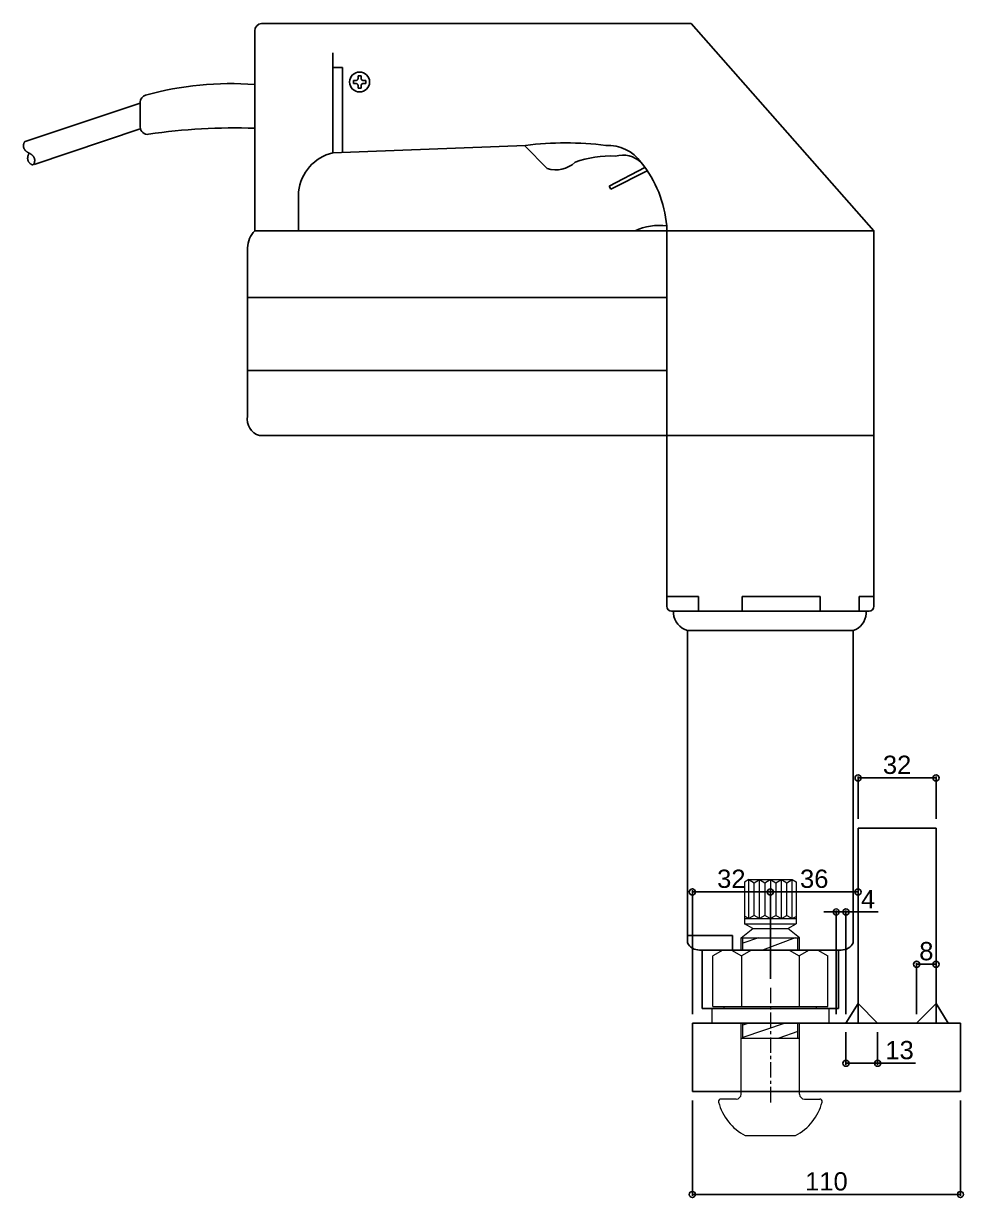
# Model space of a CAD drawing. Header units: millimetres. Extents: x -2880 to 3894, y -2977 to 4857.
# Drawn here: x 3508 to 3893.7, y 1113.5 to 1595 of the extents above; entities that cross this region are included whole.
import ezdxf

# ---------------------------------------------------------------- set-up
doc = ezdxf.new("R2010")
doc.units = ezdxf.units.MM
doc.header["$MEASUREMENT"] = 0
doc.linetypes.add('CENTER', pattern=[50.8, 31.75, -6.35, 6.35, -6.35])
for name, color, linetype in [('_1-0_', 7, 'Continuous'), ('gauge', 1, 'Continuous'), ('KB', 7, 'Continuous')]:
    doc.layers.add(name, color=color, linetype=linetype)
doc.layers.add('不明1', color=6, linetype='Continuous', lineweight=18)
doc.layers.add('中心線', color=4, linetype='CENTER', lineweight=13)
doc.styles.get("Standard").update_dxf_attribs({"font": 'arial.ttf'})
doc.dimstyles.new('コピー ～ 一般寸法', dxfattribs={"dimscale": 0.5, "dimtxt": 15, "dimasz": 5, "dimexe": 1.25, "dimexo": 7.5, "dimgap": 3, "dimtad": 1, "dimdec": 1, "dimdsep": 46, "dimtxsty": 'Standard', "dimblk": 'ORIGIN', "dimcen": 0, "dimclrd": 256, "dimclre": 256, "dimclrt": 256, "dimadec": 0, "dimazin": 0, "dimtfac": 1, "dimtdec": 1, "dimtmove": 0, "dimatfit": 3, "dimfxl": 0, "dimarcsym": 0})

# ---------------------------------------------------------------- blocks, each defined once
blk = doc.blocks.new('_Origin')
at = {"color": 0, "linetype": 'ByBlock', "lineweight": -2}
blk.add_line((0, 0), (-1, 0), dxfattribs=at)
blk.add_circle((0, 0), 0.5, dxfattribs=at)
blk = doc.blocks.new('*D360')
at = {"layer": 'Defpoints', "color": 0}
for p in [(3882.42, 1285.57), (3850.42, 1264.98), (3882.42, 1264.98)]:
    blk.add_point(p, dxfattribs=at)
at = {"layer": 'KB', "lineweight": -2}
for p, q in [((3850.42, 1268.73), (3850.42, 1286.19)), ((3882.42, 1268.73), (3882.42, 1286.19)), ((3852.92, 1285.57), (3879.92, 1285.57))]:
    blk.add_line(p, q, dxfattribs=at)
at = {"layer": 'KB', "lineweight": -2, "xscale": 2.5, "yscale": 2.5, "zscale": 2.5, "rotation": 180}
blk.add_blockref('_Origin', (3850.42, 1285.57), dxfattribs=at)
at = {"layer": 'KB', "lineweight": -2, "xscale": 2.5, "yscale": 2.5, "zscale": 2.5}
blk.add_blockref('_Origin', (3882.42, 1285.57), dxfattribs=at)
at = {"layer": 'KB', "insert": (3866.42, 1290.9), "char_height": 7.5, "attachment_point": 5}
blk.add_mtext('32', dxfattribs=at)
blk = doc.blocks.new('*D361')
at = {"layer": 'Defpoints', "color": 0}
for p in [(3845.42, 1184.98), (3858.42, 1184.98), (3858.42, 1168.56)]:
    blk.add_point(p, dxfattribs=at)
at = {"layer": 'gauge', "lineweight": -2}
for p, q in [((3845.42, 1181.23), (3845.42, 1167.94)), ((3858.42, 1181.23), (3858.42, 1167.94)), ((3847.92, 1168.56), (3855.92, 1168.56)), ((3858.42, 1168.56), (3873.95, 1168.56))]:
    blk.add_line(p, q, dxfattribs=at)
at = {"layer": 'gauge', "lineweight": -2, "xscale": 2.5, "yscale": 2.5, "zscale": 2.5, "rotation": 180}
blk.add_blockref('_Origin', (3845.42, 1168.56), dxfattribs=at)
at = {"layer": 'gauge', "lineweight": -2, "xscale": 2.5, "yscale": 2.5, "zscale": 2.5}
blk.add_blockref('_Origin', (3858.42, 1168.56), dxfattribs=at)
at = {"layer": 'gauge', "insert": (3867.43, 1173.89), "char_height": 7.5, "attachment_point": 5}
blk.add_mtext('13', dxfattribs=at)
blk = doc.blocks.new('*D99')
at = {"layer": 'Defpoints', "color": 0}
for p in [(3782.42, 1156.98), (3892.42, 1156.98), (3892.42, 1114.72)]:
    blk.add_point(p, dxfattribs=at)
at = {"layer": 'gauge', "lineweight": -2}
for p, q in [((3782.42, 1153.23), (3782.42, 1114.1)), ((3892.42, 1153.23), (3892.42, 1114.1)), ((3784.92, 1114.72), (3889.92, 1114.72))]:
    blk.add_line(p, q, dxfattribs=at)
at = {"layer": 'gauge', "lineweight": -2, "xscale": 2.5, "yscale": 2.5, "zscale": 2.5, "rotation": 180}
blk.add_blockref('_Origin', (3782.42, 1114.72), dxfattribs=at)
at = {"layer": 'gauge', "lineweight": -2, "xscale": 2.5, "yscale": 2.5, "zscale": 2.5}
blk.add_blockref('_Origin', (3892.42, 1114.72), dxfattribs=at)
at = {"layer": 'gauge', "insert": (3837.42, 1120.05), "char_height": 7.5, "attachment_point": 5}
blk.add_mtext('110', dxfattribs=at)
blk = doc.blocks.new('*D100')
at = {"layer": 'Defpoints', "color": 0}
for p in [(3814.42, 1238.83), (3814.42, 1199.48), (3782.42, 1184.98)]:
    blk.add_point(p, dxfattribs=at)
at = {"layer": 'gauge', "lineweight": -2}
for p, q in [((3782.42, 1188.73), (3782.42, 1239.46)), ((3784.92, 1238.83), (3811.92, 1238.83)), ((3814.42, 1203.23), (3814.42, 1239.46))]:
    blk.add_line(p, q, dxfattribs=at)
at = {"layer": 'gauge', "lineweight": -2, "xscale": 2.5, "yscale": 2.5, "zscale": 2.5, "rotation": 180}
blk.add_blockref('_Origin', (3782.42, 1238.83), dxfattribs=at)
at = {"layer": 'gauge', "lineweight": -2, "xscale": 2.5, "yscale": 2.5, "zscale": 2.5}
blk.add_blockref('_Origin', (3814.42, 1238.83), dxfattribs=at)
at = {"layer": 'gauge', "insert": (3798.42, 1244.16), "char_height": 7.5, "attachment_point": 5}
blk.add_mtext('32', dxfattribs=at)
blk = doc.blocks.new('*D362')
at = {"layer": 'Defpoints', "color": 0}
for p in [(3845.42, 1230.59), (3841.42, 1184.98), (3845.42, 1184.98)]:
    blk.add_point(p, dxfattribs=at)
at = {"layer": 'gauge', "lineweight": -2}
for p, q in [((3838.92, 1230.59), (3836.42, 1230.59)), ((3841.42, 1188.73), (3841.42, 1231.21)), ((3841.42, 1230.59), (3845.42, 1230.59)), ((3845.42, 1188.73), (3845.42, 1231.21)), ((3847.92, 1230.59), (3858.6, 1230.59))]:
    blk.add_line(p, q, dxfattribs=at)
at = {"layer": 'gauge', "lineweight": -2, "xscale": 2.5, "yscale": 2.5, "zscale": 2.5}
blk.add_blockref('_Origin', (3841.42, 1230.59), dxfattribs=at)
at = {"layer": 'gauge', "lineweight": -2, "xscale": 2.5, "yscale": 2.5, "zscale": 2.5, "rotation": 180}
blk.add_blockref('_Origin', (3845.42, 1230.59), dxfattribs=at)
at = {"layer": 'gauge', "insert": (3854.51, 1235.84), "char_height": 7.5, "attachment_point": 5}
blk.add_mtext('4', dxfattribs=at)
blk = doc.blocks.new('*D363')
at = {"layer": 'Defpoints', "color": 0}
for p in [(3882.42, 1209.13), (3874.42, 1184.98), (3882.42, 1184.98)]:
    blk.add_point(p, dxfattribs=at)
at = {"layer": 'gauge', "lineweight": -2}
for p, q in [((3874.42, 1188.73), (3874.42, 1209.75)), ((3876.92, 1209.13), (3879.92, 1209.13)), ((3882.42, 1188.73), (3882.42, 1209.75))]:
    blk.add_line(p, q, dxfattribs=at)
at = {"layer": 'gauge', "lineweight": -2, "xscale": 2.5, "yscale": 2.5, "zscale": 2.5, "rotation": 180}
blk.add_blockref('_Origin', (3874.42, 1209.13), dxfattribs=at)
at = {"layer": 'gauge', "lineweight": -2, "xscale": 2.5, "yscale": 2.5, "zscale": 2.5}
blk.add_blockref('_Origin', (3882.42, 1209.13), dxfattribs=at)
at = {"layer": 'gauge', "insert": (3878.42, 1214.46), "char_height": 7.5, "attachment_point": 5}
blk.add_mtext('8', dxfattribs=at)
blk = doc.blocks.new('*D326')
at = {"layer": 'Defpoints', "color": 0}
for p in [(3850.42, 1238.83), (3850.42, 1224.98), (3814.42, 1199.48)]:
    blk.add_point(p, dxfattribs=at)
at = {"layer": 'gauge', "lineweight": -2}
for p, q in [((3814.42, 1203.23), (3814.42, 1239.46)), ((3816.92, 1238.83), (3847.92, 1238.83)), ((3850.42, 1228.73), (3850.42, 1239.46))]:
    blk.add_line(p, q, dxfattribs=at)
at = {"layer": 'gauge', "lineweight": -2, "xscale": 2.5, "yscale": 2.5, "zscale": 2.5, "rotation": 180}
blk.add_blockref('_Origin', (3814.42, 1238.83), dxfattribs=at)
at = {"layer": 'gauge', "lineweight": -2, "xscale": 2.5, "yscale": 2.5, "zscale": 2.5}
blk.add_blockref('_Origin', (3850.42, 1238.83), dxfattribs=at)
at = {"layer": 'gauge', "insert": (3832.42, 1244.16), "char_height": 7.5, "attachment_point": 5}
blk.add_mtext('36', dxfattribs=at)

msp = doc.modelspace()

# ---------------------------------------------------------------- linework, layer by layer
at = {"layer": '_1-0_', "color": 3, "linetype": 'Continuous'}
for p, q in [((3605.626, 1594.981), (3781.92, 1594.981)), ((3856.92, 1509.981), (3781.92, 1594.981)), ((3602.92, 1509.981), (3602.92, 1591.996)), ((3634.92, 1541.981), (3634.92, 1582.916)), ((3638.92, 1576.981), (3634.92, 1576.981)), ((3638.92, 1542.221), (3638.92, 1576.981)), ((3644.339, 1571.581), (3643.357, 1571.581)), ((3643.357, 1571.581), (3643.357, 1570.381)), ((3643.357, 1570.381), (3644.339, 1570.381)), ((3644.362, 1571.581), (3644.339, 1571.581)), ((3644.339, 1570.381), (3644.362, 1570.381)), ((3644.386, 1571.582), (3644.362, 1571.581)), ((3644.362, 1570.381), (3644.386, 1570.38)), ((3644.41, 1571.584), (3644.386, 1571.582)), ((3644.386, 1570.38), (3644.41, 1570.379)), ((3644.435, 1571.586), (3644.41, 1571.584)), ((3644.41, 1570.379), (3644.435, 1570.376)), ((3644.458, 1571.589), (3644.435, 1571.586)), ((3644.435, 1570.376), (3644.458, 1570.374)), ((3644.482, 1571.592), (3644.458, 1571.589)), ((3644.458, 1570.374), (3644.482, 1570.371)), ((3644.506, 1571.596), (3644.482, 1571.592)), ((3644.482, 1570.371), (3644.506, 1570.367)), ((3644.53, 1571.6), (3644.506, 1571.596)), ((3644.506, 1570.367), (3644.53, 1570.362)), ((3644.553, 1571.605), (3644.53, 1571.6)), ((3644.53, 1570.362), (3644.553, 1570.357)), ((3644.577, 1571.611), (3644.553, 1571.605)), ((3644.553, 1570.357), (3644.577, 1570.352)), ((3644.6, 1571.617), (3644.577, 1571.611)), ((3644.577, 1570.352), (3644.6, 1570.346)), ((3644.623, 1571.623), (3644.6, 1571.617)), ((3644.6, 1570.346), (3644.623, 1570.339)), ((3644.646, 1571.631), (3644.623, 1571.623)), ((3644.623, 1570.339), (3644.646, 1570.332)), ((3644.669, 1571.638), (3644.646, 1571.631)), ((3644.646, 1570.332), (3644.669, 1570.324)), ((3644.692, 1571.647), (3644.669, 1571.638)), ((3644.669, 1570.324), (3644.692, 1570.315)), ((3644.714, 1571.656), (3644.692, 1571.647)), ((3644.692, 1570.315), (3644.714, 1570.307)), ((3644.736, 1571.665), (3644.714, 1571.656)), ((3644.714, 1570.307), (3644.736, 1570.297)), ((3644.758, 1571.675), (3644.736, 1571.665)), ((3644.736, 1570.297), (3644.758, 1570.287)), ((3644.78, 1571.686), (3644.758, 1571.675)), ((3644.758, 1570.287), (3644.78, 1570.276)), ((3644.801, 1571.697), (3644.78, 1571.686)), ((3644.78, 1570.276), (3644.801, 1570.265)), ((3644.822, 1571.709), (3644.801, 1571.697)), ((3644.801, 1570.265), (3644.822, 1570.254)), ((3644.843, 1571.721), (3644.822, 1571.709)), ((3644.822, 1570.254), (3644.843, 1570.242)), ((3644.863, 1571.733), (3644.843, 1571.721)), ((3644.843, 1570.242), (3644.863, 1570.229)), ((3644.884, 1571.746), (3644.863, 1571.733)), ((3644.863, 1570.229), (3644.884, 1570.216)), ((3644.903, 1571.76), (3644.884, 1571.746)), ((3644.884, 1570.216), (3644.903, 1570.202)), ((3644.923, 1571.774), (3644.903, 1571.76)), ((3644.903, 1570.202), (3644.923, 1570.188)), ((3644.942, 1571.789), (3644.923, 1571.774)), ((3644.923, 1570.188), (3644.942, 1570.174)), ((3644.961, 1571.804), (3644.942, 1571.789)), ((3644.942, 1570.174), (3644.961, 1570.159)), ((3644.979, 1571.819), (3644.961, 1571.804)), ((3644.961, 1570.159), (3644.979, 1570.143)), ((3644.997, 1571.835), (3644.979, 1571.819)), ((3644.979, 1570.143), (3644.997, 1570.127)), ((3645.015, 1571.852), (3644.997, 1571.835)), ((3644.997, 1570.127), (3645.015, 1570.111)), ((3645.032, 1571.868), (3645.015, 1571.852)), ((3645.015, 1570.111), (3645.032, 1570.094)), ((3645.049, 1571.886), (3645.032, 1571.868)), ((3645.032, 1570.094), (3645.049, 1570.077)), ((3645.066, 1571.903), (3645.049, 1571.886)), ((3645.049, 1570.077), (3645.066, 1570.059)), ((3645.081, 1571.921), (3645.066, 1571.903)), ((3645.066, 1570.059), (3645.081, 1570.041)), ((3645.097, 1571.94), (3645.081, 1571.921)), ((3645.081, 1570.041), (3645.097, 1570.022)), ((3645.112, 1571.959), (3645.097, 1571.94)), ((3645.097, 1570.022), (3645.112, 1570.004)), ((3645.127, 1571.978), (3645.112, 1571.959)), ((3645.112, 1570.004), (3645.127, 1569.985)), ((3645.141, 1571.997), (3645.127, 1571.978)), ((3645.127, 1569.985), (3645.141, 1569.965)), ((3645.154, 1572.017), (3645.141, 1571.997)), ((3645.141, 1569.965), (3645.154, 1569.945)), ((3645.168, 1572.037), (3645.154, 1572.017)), ((3645.154, 1569.945), (3645.168, 1569.925)), ((3645.18, 1572.058), (3645.168, 1572.037)), ((3645.168, 1569.925), (3645.18, 1569.904)), ((3645.192, 1572.079), (3645.18, 1572.058)), ((3645.18, 1569.904), (3645.192, 1569.884)), ((3645.204, 1572.1), (3645.192, 1572.079)), ((3645.192, 1569.884), (3645.204, 1569.863)), ((3645.215, 1572.121), (3645.204, 1572.1)), ((3645.204, 1569.863), (3645.215, 1569.841)), ((3645.226, 1572.143), (3645.215, 1572.121)), ((3645.215, 1569.841), (3645.226, 1569.82)), ((3645.236, 1572.165), (3645.226, 1572.143)), ((3645.226, 1569.82), (3645.236, 1569.798)), ((3645.245, 1572.187), (3645.236, 1572.165)), ((3645.236, 1569.798), (3645.245, 1569.775)), ((3645.254, 1572.209), (3645.245, 1572.187)), ((3645.245, 1569.775), (3645.254, 1569.753)), ((3645.262, 1572.232), (3645.254, 1572.209)), ((3645.254, 1569.753), (3645.262, 1569.731)), ((3645.27, 1572.255), (3645.262, 1572.232)), ((3645.262, 1569.731), (3645.27, 1569.708)), ((3645.278, 1572.278), (3645.27, 1572.255)), ((3645.284, 1572.301), (3645.278, 1572.278)), ((3645.29, 1572.324), (3645.284, 1572.301)), ((3645.296, 1572.347), (3645.29, 1572.324)), ((3645.301, 1572.371), (3645.296, 1572.347)), ((3645.305, 1572.395), (3645.301, 1572.371)), ((3645.309, 1572.418), (3645.305, 1572.395)), ((3645.312, 1572.442), (3645.309, 1572.418)), ((3645.315, 1572.466), (3645.312, 1572.442)), ((3645.317, 1572.49), (3645.315, 1572.466)), ((3645.319, 1572.514), (3645.317, 1572.49)), ((3645.32, 1572.538), (3645.319, 1572.514)), ((3646.52, 1573.544), (3645.32, 1573.544)), ((3645.32, 1573.544), (3645.32, 1572.562)), ((3645.32, 1572.562), (3645.32, 1572.538)), ((3646.52, 1572.562), (3646.52, 1573.544)), ((3646.52, 1572.538), (3646.52, 1572.562)), ((3646.521, 1572.514), (3646.52, 1572.538)), ((3646.522, 1572.49), (3646.521, 1572.514)), ((3646.525, 1572.466), (3646.522, 1572.49)), ((3646.527, 1572.442), (3646.525, 1572.466)), ((3646.53, 1572.418), (3646.527, 1572.442)), ((3646.534, 1572.395), (3646.53, 1572.418)), ((3646.539, 1572.371), (3646.534, 1572.395)), ((3646.544, 1572.347), (3646.539, 1572.371)), ((3646.549, 1572.324), (3646.544, 1572.347)), ((3646.555, 1572.301), (3646.549, 1572.324)), ((3646.562, 1572.278), (3646.555, 1572.301)), ((3646.569, 1572.255), (3646.562, 1572.278)), ((3646.577, 1572.232), (3646.569, 1572.255)), ((3646.569, 1569.708), (3646.577, 1569.731)), ((3646.586, 1572.209), (3646.577, 1572.232)), ((3646.577, 1569.731), (3646.586, 1569.753)), ((3646.595, 1572.187), (3646.586, 1572.209)), ((3646.586, 1569.753), (3646.595, 1569.775)), ((3646.604, 1572.165), (3646.595, 1572.187)), ((3646.595, 1569.775), (3646.604, 1569.798)), ((3646.614, 1572.143), (3646.604, 1572.165)), ((3646.604, 1569.798), (3646.614, 1569.82)), ((3646.625, 1572.121), (3646.614, 1572.143)), ((3646.614, 1569.82), (3646.625, 1569.841)), ((3646.636, 1572.1), (3646.625, 1572.121)), ((3646.625, 1569.841), (3646.636, 1569.863)), ((3646.647, 1572.079), (3646.636, 1572.1)), ((3646.636, 1569.863), (3646.647, 1569.884)), ((3646.659, 1572.058), (3646.647, 1572.079)), ((3646.647, 1569.884), (3646.659, 1569.904)), ((3646.672, 1572.037), (3646.659, 1572.058)), ((3646.659, 1569.904), (3646.672, 1569.925)), ((3646.685, 1572.017), (3646.672, 1572.037)), ((3646.672, 1569.925), (3646.685, 1569.945)), ((3646.699, 1571.997), (3646.685, 1572.017)), ((3646.685, 1569.945), (3646.699, 1569.965)), ((3646.713, 1571.978), (3646.699, 1571.997)), ((3646.699, 1569.965), (3646.713, 1569.985)), ((3646.728, 1571.959), (3646.713, 1571.978)), ((3646.713, 1569.985), (3646.728, 1570.004)), ((3646.743, 1571.94), (3646.728, 1571.959)), ((3646.728, 1570.004), (3646.743, 1570.022)), ((3646.758, 1571.921), (3646.743, 1571.94)), ((3646.743, 1570.022), (3646.758, 1570.041)), ((3646.774, 1571.903), (3646.758, 1571.921)), ((3646.758, 1570.041), (3646.774, 1570.059)), ((3646.79, 1571.886), (3646.774, 1571.903)), ((3646.774, 1570.059), (3646.79, 1570.077)), ((3646.807, 1571.868), (3646.79, 1571.886)), ((3646.79, 1570.077), (3646.807, 1570.094)), ((3646.825, 1571.852), (3646.807, 1571.868)), ((3646.807, 1570.094), (3646.825, 1570.111)), ((3646.842, 1571.835), (3646.825, 1571.852)), ((3646.825, 1570.111), (3646.842, 1570.127)), ((3646.86, 1571.819), (3646.842, 1571.835)), ((3646.842, 1570.127), (3646.86, 1570.143)), ((3646.879, 1571.804), (3646.86, 1571.819)), ((3646.86, 1570.143), (3646.879, 1570.159)), ((3646.897, 1571.789), (3646.879, 1571.804)), ((3646.879, 1570.159), (3646.897, 1570.174)), ((3646.917, 1571.774), (3646.897, 1571.789)), ((3646.897, 1570.174), (3646.917, 1570.188)), ((3646.936, 1571.76), (3646.917, 1571.774)), ((3646.917, 1570.188), (3646.936, 1570.202)), ((3646.956, 1571.746), (3646.936, 1571.76)), ((3646.936, 1570.202), (3646.956, 1570.216)), ((3646.976, 1571.733), (3646.956, 1571.746)), ((3646.956, 1570.216), (3646.976, 1570.229)), ((3646.997, 1571.721), (3646.976, 1571.733)), ((3646.976, 1570.229), (3646.997, 1570.242)), ((3647.018, 1571.709), (3646.997, 1571.721)), ((3646.997, 1570.242), (3647.018, 1570.254)), ((3647.039, 1571.697), (3647.018, 1571.709)), ((3647.018, 1570.254), (3647.039, 1570.265)), ((3647.06, 1571.686), (3647.039, 1571.697)), ((3647.039, 1570.265), (3647.06, 1570.276)), ((3647.082, 1571.675), (3647.06, 1571.686)), ((3647.06, 1570.276), (3647.082, 1570.287)), ((3647.104, 1571.665), (3647.082, 1571.675)), ((3647.082, 1570.287), (3647.104, 1570.297)), ((3647.126, 1571.656), (3647.104, 1571.665)), ((3647.104, 1570.297), (3647.126, 1570.307)), ((3647.148, 1571.647), (3647.126, 1571.656)), ((3647.126, 1570.307), (3647.148, 1570.315)), ((3647.171, 1571.638), (3647.148, 1571.647)), ((3647.148, 1570.315), (3647.171, 1570.324)), ((3647.193, 1571.631), (3647.171, 1571.638)), ((3647.171, 1570.324), (3647.193, 1570.332)), ((3647.216, 1571.623), (3647.193, 1571.631)), ((3647.193, 1570.332), (3647.216, 1570.339)), ((3647.24, 1571.617), (3647.216, 1571.623)), ((3647.216, 1570.339), (3647.24, 1570.346)), ((3647.263, 1571.611), (3647.24, 1571.617)), ((3647.24, 1570.346), (3647.263, 1570.352)), ((3647.286, 1571.605), (3647.263, 1571.611)), ((3647.263, 1570.352), (3647.286, 1570.357)), ((3647.31, 1571.6), (3647.286, 1571.605)), ((3647.286, 1570.357), (3647.31, 1570.362)), ((3647.334, 1571.596), (3647.31, 1571.6)), ((3647.31, 1570.362), (3647.334, 1570.367)), ((3647.357, 1571.592), (3647.334, 1571.596)), ((3647.334, 1570.367), (3647.357, 1570.371)), ((3647.381, 1571.589), (3647.357, 1571.592)), ((3647.357, 1570.371), (3647.381, 1570.374)), ((3647.405, 1571.586), (3647.381, 1571.589)), ((3647.381, 1570.374), (3647.405, 1570.376)), ((3647.429, 1571.584), (3647.405, 1571.586)), ((3647.405, 1570.376), (3647.429, 1570.379)), ((3647.453, 1571.582), (3647.429, 1571.584)), ((3647.429, 1570.379), (3647.453, 1570.38)), ((3647.477, 1571.581), (3647.453, 1571.582)), ((3647.453, 1570.38), (3647.477, 1570.381)), ((3647.501, 1571.581), (3647.477, 1571.581)), ((3647.477, 1570.381), (3647.501, 1570.381)), ((3648.482, 1571.581), (3647.501, 1571.581)), ((3647.501, 1570.381), (3648.482, 1570.381)), ((3648.482, 1570.381), (3648.482, 1571.581)), ((3645.27, 1569.708), (3645.278, 1569.685)), ((3645.278, 1569.685), (3645.284, 1569.662)), ((3645.284, 1569.662), (3645.29, 1569.638)), ((3645.29, 1569.638), (3645.296, 1569.615)), ((3645.296, 1569.615), (3645.301, 1569.591)), ((3645.301, 1569.591), (3645.305, 1569.568)), ((3645.305, 1569.568), (3645.309, 1569.544)), ((3645.309, 1569.544), (3645.312, 1569.52)), ((3645.312, 1569.52), (3645.315, 1569.496)), ((3645.315, 1569.496), (3645.317, 1569.472)), ((3645.317, 1569.472), (3645.319, 1569.448)), ((3645.319, 1569.448), (3645.32, 1569.424)), ((3645.32, 1569.424), (3645.32, 1569.4)), ((3645.32, 1569.4), (3645.32, 1568.419)), ((3645.32, 1568.419), (3646.52, 1568.419)), ((3646.52, 1569.424), (3646.521, 1569.448)), ((3646.52, 1569.4), (3646.52, 1569.424)), ((3646.52, 1568.419), (3646.52, 1569.4)), ((3646.521, 1569.448), (3646.522, 1569.472)), ((3646.522, 1569.472), (3646.525, 1569.496)), ((3646.525, 1569.496), (3646.527, 1569.52)), ((3646.527, 1569.52), (3646.53, 1569.544)), ((3646.53, 1569.544), (3646.534, 1569.568)), ((3646.534, 1569.568), (3646.539, 1569.591)), ((3646.539, 1569.591), (3646.544, 1569.615)), ((3646.544, 1569.615), (3646.549, 1569.638)), ((3646.549, 1569.638), (3646.555, 1569.662)), ((3646.555, 1569.662), (3646.562, 1569.685)), ((3646.562, 1569.685), (3646.569, 1569.708)), ((3555.92, 1562.252), (3508.758, 1546.531)), ((3555.92, 1552.501), (3555.92, 1562.709)), ((3555.92, 1551.711), (3512.413, 1537.208)), ((3508.151, 1545.657), (3508.143, 1545.627)), ((3508.158, 1545.685), (3508.151, 1545.657)), ((3508.166, 1545.714), (3508.158, 1545.685)), ((3508.174, 1545.741), (3508.166, 1545.714)), ((3508.182, 1545.769), (3508.174, 1545.741)), ((3508.19, 1545.796), (3508.182, 1545.769)), ((3508.198, 1545.822), (3508.19, 1545.796)), ((3508.207, 1545.848), (3508.198, 1545.822)), ((3508.215, 1545.874), (3508.207, 1545.848)), ((3508.224, 1545.899), (3508.215, 1545.874)), ((3508.233, 1545.924), (3508.224, 1545.899)), ((3508.242, 1545.948), (3508.233, 1545.924)), ((3508.251, 1545.972), (3508.242, 1545.948)), ((3508.261, 1545.995), (3508.251, 1545.972)), ((3508.27, 1546.018), (3508.261, 1545.995)), ((3508.28, 1546.04), (3508.27, 1546.018)), ((3508.29, 1546.062), (3508.28, 1546.04)), ((3508.3, 1546.084), (3508.29, 1546.062)), ((3508.31, 1546.105), (3508.3, 1546.084)), ((3508.32, 1546.126), (3508.31, 1546.105)), ((3508.33, 1546.146), (3508.32, 1546.126)), ((3508.341, 1546.165), (3508.33, 1546.146)), ((3508.352, 1546.185), (3508.341, 1546.165)), ((3508.362, 1546.204), (3508.352, 1546.185)), ((3508.373, 1546.222), (3508.362, 1546.204)), ((3508.385, 1546.24), (3508.373, 1546.222)), ((3508.396, 1546.257), (3508.385, 1546.24)), ((3508.407, 1546.275), (3508.396, 1546.257)), ((3508.419, 1546.291), (3508.407, 1546.275)), ((3508.431, 1546.307), (3508.419, 1546.291)), ((3508.443, 1546.323), (3508.431, 1546.307)), ((3508.455, 1546.338), (3508.443, 1546.323)), ((3508.467, 1546.353), (3508.455, 1546.338)), ((3508.479, 1546.367), (3508.467, 1546.353)), ((3508.492, 1546.381), (3508.479, 1546.367)), ((3508.504, 1546.395), (3508.492, 1546.381)), ((3508.517, 1546.408), (3508.504, 1546.395)), ((3508.53, 1546.42), (3508.517, 1546.408)), ((3508.543, 1546.432), (3508.53, 1546.42)), ((3508.556, 1546.444), (3508.543, 1546.432)), ((3508.57, 1546.455), (3508.556, 1546.444)), ((3508.583, 1546.466), (3508.57, 1546.455)), ((3508.597, 1546.476), (3508.583, 1546.466)), ((3508.611, 1546.486), (3508.597, 1546.476)), ((3508.625, 1546.496), (3508.611, 1546.486)), ((3508.639, 1546.505), (3508.625, 1546.496)), ((3508.653, 1546.513), (3508.639, 1546.505)), ((3508.668, 1546.521), (3508.653, 1546.513)), ((3508.682, 1546.529), (3508.668, 1546.521)), ((3508.697, 1546.536), (3508.682, 1546.529)), ((3508.712, 1546.543), (3508.697, 1546.536)), ((3508.727, 1546.549), (3508.712, 1546.543)), ((3508.742, 1546.555), (3508.727, 1546.549)), ((3508.758, 1546.56), (3508.742, 1546.555)), ((3508.033, 1544.845), (3508.032, 1544.78)), ((3508.032, 1544.78), (3508.033, 1544.715)), ((3508.035, 1544.91), (3508.033, 1544.845)), ((3508.033, 1544.715), (3508.035, 1544.651)), ((3508.038, 1544.976), (3508.035, 1544.91)), ((3508.035, 1544.651), (3508.039, 1544.587)), ((3508.043, 1545.042), (3508.038, 1544.976)), ((3508.039, 1544.587), (3508.044, 1544.524)), ((3508.05, 1545.109), (3508.043, 1545.042)), ((3508.044, 1544.524), (3508.051, 1544.461)), ((3508.057, 1545.176), (3508.05, 1545.109)), ((3508.051, 1544.461), (3508.059, 1544.399)), ((3508.067, 1545.243), (3508.057, 1545.176)), ((3508.059, 1544.399), (3508.069, 1544.337)), ((3508.078, 1545.311), (3508.067, 1545.243)), ((3508.069, 1544.337), (3508.08, 1544.275)), ((3508.084, 1545.345), (3508.078, 1545.311)), ((3508.08, 1544.275), (3508.093, 1544.214)), ((3508.09, 1545.378), (3508.084, 1545.345)), ((3508.096, 1545.411), (3508.09, 1545.378)), ((3508.093, 1544.214), (3508.107, 1544.154)), ((3508.102, 1545.443), (3508.096, 1545.411)), ((3508.109, 1545.475), (3508.102, 1545.443)), ((3508.107, 1544.154), (3508.122, 1544.093)), ((3508.115, 1545.506), (3508.109, 1545.475)), ((3508.122, 1545.537), (3508.115, 1545.506)), ((3508.129, 1545.568), (3508.122, 1545.537)), ((3508.122, 1544.093), (3508.139, 1544.033)), ((3508.136, 1545.598), (3508.129, 1545.568)), ((3508.143, 1545.627), (3508.136, 1545.598)), ((3508.139, 1544.033), (3508.158, 1543.974)), ((3508.158, 1543.974), (3508.178, 1543.915)), ((3508.178, 1543.915), (3508.199, 1543.856)), ((3508.199, 1543.856), (3508.222, 1543.798)), ((3508.222, 1543.798), (3508.246, 1543.74)), ((3508.246, 1543.74), (3508.272, 1543.683)), ((3508.272, 1543.683), (3508.3, 1543.626)), ((3508.3, 1543.626), (3508.328, 1543.57)), ((3508.328, 1543.57), (3508.358, 1543.514)), ((3508.358, 1543.514), (3508.39, 1543.458)), ((3508.39, 1543.458), (3508.423, 1543.403)), ((3508.423, 1543.403), (3508.458, 1543.348)), ((3508.458, 1543.348), (3508.494, 1543.294)), ((3508.494, 1543.294), (3508.532, 1543.24)), ((3508.532, 1543.24), (3508.57, 1543.186)), ((3508.57, 1543.186), (3508.611, 1543.133)), ((3508.611, 1543.133), (3508.653, 1543.08)), ((3508.653, 1543.08), (3508.696, 1543.028)), ((3508.696, 1543.028), (3508.741, 1542.976)), ((3508.741, 1542.976), (3508.787, 1542.925)), ((3508.787, 1542.925), (3508.835, 1542.874)), ((3508.835, 1542.874), (3508.884, 1542.823)), ((3508.884, 1542.823), (3508.935, 1542.773)), ((3508.935, 1542.773), (3508.987, 1542.723)), ((3508.987, 1542.723), (3509.041, 1542.674)), ((3509.041, 1542.674), (3509.096, 1542.625)), ((3509.096, 1542.625), (3509.153, 1542.576)), ((3509.153, 1542.576), (3509.211, 1542.528)), ((3509.211, 1542.528), (3509.27, 1542.481)), ((3509.27, 1542.481), (3509.331, 1542.433)), ((3509.331, 1542.433), (3509.394, 1542.387)), ((3509.394, 1542.387), (3509.458, 1542.34)), ((3509.458, 1542.34), (3509.523, 1542.294)), ((3509.523, 1542.294), (3509.59, 1542.249)), ((3509.59, 1542.249), (3509.658, 1542.204)), ((3509.658, 1542.204), (3509.728, 1542.159)), ((3509.728, 1542.159), (3509.799, 1542.115)), ((3509.799, 1542.115), (3509.872, 1542.071)), ((3509.872, 1542.071), (3509.946, 1542.027)), ((3509.925, 1540.794), (3509.948, 1540.869)), ((3509.946, 1542.027), (3510.022, 1541.984)), ((3509.948, 1540.869), (3509.973, 1540.945)), ((3509.973, 1540.945), (3509.999, 1541.022)), ((3509.999, 1541.022), (3510.026, 1541.099)), ((3510.022, 1541.984), (3510.099, 1541.942)), ((3510.026, 1541.099), (3510.055, 1541.176)), ((3510.055, 1541.176), (3510.086, 1541.254)), ((3510.086, 1541.254), (3510.118, 1541.333)), ((3510.099, 1541.942), (3510.177, 1541.9)), ((3510.118, 1541.333), (3510.151, 1541.412)), ((3510.151, 1541.412), (3510.186, 1541.492)), ((3510.177, 1541.9), (3510.257, 1541.858)), ((3510.186, 1541.492), (3510.222, 1541.572)), ((3510.222, 1541.572), (3510.259, 1541.653)), ((3510.257, 1541.858), (3510.339, 1541.817)), ((3510.259, 1541.653), (3510.298, 1541.735)), ((3510.298, 1541.735), (3510.339, 1541.817)), ((3510.339, 1541.817), (3510.42, 1541.775)), ((3510.42, 1541.775), (3510.5, 1541.734)), ((3510.5, 1541.734), (3510.579, 1541.691)), ((3510.579, 1541.691), (3510.656, 1541.649)), ((3510.656, 1541.649), (3510.731, 1541.606)), ((3510.731, 1541.606), (3510.806, 1541.562)), ((3510.806, 1541.562), (3510.878, 1541.519)), ((3510.878, 1541.519), (3510.95, 1541.474)), ((3510.95, 1541.474), (3511.019, 1541.43)), ((3511.019, 1541.43), (3511.088, 1541.384)), ((3511.088, 1541.384), (3511.154, 1541.339)), ((3511.154, 1541.339), (3511.22, 1541.293)), ((3511.22, 1541.293), (3511.284, 1541.247)), ((3511.284, 1541.247), (3511.346, 1541.2)), ((3511.346, 1541.2), (3511.407, 1541.153)), ((3511.407, 1541.153), (3511.467, 1541.105)), ((3511.467, 1541.105), (3511.525, 1541.057)), ((3511.525, 1541.057), (3511.581, 1541.009)), ((3511.581, 1541.009), (3511.636, 1540.96)), ((3511.636, 1540.96), (3511.69, 1540.91)), ((3511.69, 1540.91), (3511.742, 1540.861)), ((3511.742, 1540.861), (3511.793, 1540.811)), ((3713.92, 1544.981), (3634.92, 1541.981)), ((3722.92, 1535.504), (3713.681, 1544.743)), ((3509.746, 1539.728), (3509.748, 1539.795)), ((3509.746, 1539.661), (3509.746, 1539.728)), ((3509.747, 1539.595), (3509.746, 1539.661)), ((3509.749, 1539.529), (3509.747, 1539.595)), ((3509.748, 1539.795), (3509.751, 1539.863)), ((3509.753, 1539.464), (3509.749, 1539.529)), ((3509.751, 1539.863), (3509.756, 1539.931)), ((3509.758, 1539.399), (3509.753, 1539.464)), ((3509.756, 1539.931), (3509.762, 1540)), ((3509.764, 1539.335), (3509.758, 1539.399)), ((3509.762, 1540), (3509.77, 1540.069)), ((3509.772, 1539.272), (3509.764, 1539.335)), ((3509.77, 1540.069), (3509.779, 1540.139)), ((3509.782, 1539.209), (3509.772, 1539.272)), ((3509.779, 1540.139), (3509.79, 1540.21)), ((3509.793, 1539.146), (3509.782, 1539.209)), ((3509.79, 1540.21), (3509.801, 1540.281)), ((3509.805, 1539.085), (3509.793, 1539.146)), ((3509.801, 1540.281), (3509.815, 1540.352)), ((3509.819, 1539.023), (3509.805, 1539.085)), ((3509.815, 1540.352), (3509.829, 1540.425)), ((3509.834, 1538.963), (3509.819, 1539.023)), ((3509.829, 1540.425), (3509.846, 1540.497)), ((3509.851, 1538.902), (3509.834, 1538.963)), ((3509.846, 1540.497), (3509.863, 1540.571)), ((3509.869, 1538.843), (3509.851, 1538.902)), ((3509.863, 1540.571), (3509.882, 1540.644)), ((3509.888, 1538.784), (3509.869, 1538.843)), ((3509.882, 1540.644), (3509.903, 1540.719)), ((3509.909, 1538.725), (3509.888, 1538.784)), ((3509.903, 1540.719), (3509.925, 1540.794)), ((3509.931, 1538.667), (3509.909, 1538.725)), ((3509.955, 1538.61), (3509.931, 1538.667)), ((3509.98, 1538.553), (3509.955, 1538.61)), ((3510.007, 1538.496), (3509.98, 1538.553)), ((3510.035, 1538.44), (3510.007, 1538.496)), ((3510.064, 1538.385), (3510.035, 1538.44)), ((3510.095, 1538.33), (3510.064, 1538.385)), ((3510.127, 1538.276), (3510.095, 1538.33)), ((3510.161, 1538.222), (3510.127, 1538.276)), ((3510.196, 1538.169), (3510.161, 1538.222)), ((3510.232, 1538.117), (3510.196, 1538.169)), ((3510.27, 1538.065), (3510.232, 1538.117)), ((3510.31, 1538.013), (3510.27, 1538.065)), ((3510.351, 1537.962), (3510.31, 1538.013)), ((3510.393, 1537.912), (3510.351, 1537.962)), ((3510.436, 1537.862), (3510.393, 1537.912)), ((3510.482, 1537.812), (3510.436, 1537.862)), ((3510.528, 1537.764), (3510.482, 1537.812)), ((3510.576, 1537.715), (3510.528, 1537.764)), ((3510.625, 1537.668), (3510.576, 1537.715)), ((3510.675, 1537.621), (3510.625, 1537.668)), ((3510.724, 1537.576), (3510.675, 1537.621)), ((3510.773, 1537.533), (3510.724, 1537.576)), ((3510.821, 1537.492), (3510.773, 1537.533)), ((3510.868, 1537.453), (3510.821, 1537.492)), ((3510.915, 1537.415), (3510.868, 1537.453)), ((3510.961, 1537.38), (3510.915, 1537.415)), ((3511.007, 1537.346), (3510.961, 1537.38)), ((3511.052, 1537.314), (3511.007, 1537.346)), ((3511.096, 1537.283), (3511.052, 1537.314)), ((3511.14, 1537.255), (3511.096, 1537.283)), ((3511.183, 1537.228), (3511.14, 1537.255)), ((3511.225, 1537.203), (3511.183, 1537.228)), ((3511.267, 1537.18), (3511.225, 1537.203)), ((3511.309, 1537.159), (3511.267, 1537.18)), ((3511.35, 1537.14), (3511.309, 1537.159)), ((3511.39, 1537.122), (3511.35, 1537.14)), ((3511.429, 1537.106), (3511.39, 1537.122)), ((3511.468, 1537.092), (3511.429, 1537.106)), ((3511.507, 1537.08), (3511.468, 1537.092)), ((3511.544, 1537.069), (3511.507, 1537.08)), ((3511.581, 1537.061), (3511.544, 1537.069)), ((3511.618, 1537.054), (3511.581, 1537.061)), ((3511.654, 1537.049), (3511.618, 1537.054)), ((3511.689, 1537.045), (3511.654, 1537.049)), ((3511.724, 1537.044), (3511.689, 1537.045)), ((3511.758, 1537.044), (3511.724, 1537.044)), ((3511.792, 1537.046), (3511.758, 1537.044)), ((3511.825, 1537.05), (3511.792, 1537.046)), ((3511.793, 1540.811), (3511.842, 1540.76)), ((3511.857, 1537.056), (3511.825, 1537.05)), ((3511.842, 1540.76), (3511.89, 1540.709)), ((3511.889, 1537.064), (3511.857, 1537.056)), ((3511.92, 1537.073), (3511.889, 1537.064)), ((3511.89, 1540.709), (3511.936, 1540.658)), ((3511.95, 1537.084), (3511.92, 1537.073)), ((3511.936, 1540.658), (3511.981, 1540.606)), ((3511.98, 1537.097), (3511.95, 1537.084)), ((3512.01, 1537.112), (3511.98, 1537.097)), ((3511.981, 1540.606), (3512.024, 1540.554)), ((3512.038, 1537.129), (3512.01, 1537.112)), ((3512.024, 1540.554), (3512.066, 1540.501)), ((3512.066, 1537.147), (3512.038, 1537.129)), ((3512.066, 1540.501), (3512.107, 1540.448)), ((3512.094, 1537.167), (3512.066, 1537.147)), ((3512.121, 1537.189), (3512.094, 1537.167)), ((3512.107, 1540.448), (3512.146, 1540.394)), ((3512.147, 1537.213), (3512.121, 1537.189)), ((3512.146, 1540.394), (3512.183, 1540.34)), ((3512.173, 1537.239), (3512.147, 1537.213)), ((3512.198, 1537.266), (3512.173, 1537.239)), ((3512.183, 1540.34), (3512.219, 1540.286)), ((3512.223, 1537.295), (3512.198, 1537.266)), ((3512.219, 1540.286), (3512.254, 1540.231)), ((3512.247, 1537.326), (3512.223, 1537.295)), ((3512.27, 1537.359), (3512.247, 1537.326)), ((3512.254, 1540.231), (3512.287, 1540.176)), ((3512.293, 1537.394), (3512.27, 1537.359)), ((3512.287, 1540.176), (3512.319, 1540.12)), ((3512.315, 1537.43), (3512.293, 1537.394)), ((3512.336, 1537.468), (3512.315, 1537.43)), ((3512.319, 1540.12), (3512.349, 1540.064)), ((3512.357, 1537.508), (3512.336, 1537.468)), ((3512.349, 1540.064), (3512.377, 1540.008)), ((3512.377, 1537.55), (3512.357, 1537.508)), ((3512.377, 1540.008), (3512.405, 1539.951)), ((3512.397, 1537.594), (3512.377, 1537.55)), ((3512.416, 1537.639), (3512.397, 1537.594)), ((3512.405, 1539.951), (3512.43, 1539.894)), ((3512.435, 1537.687), (3512.416, 1537.639)), ((3512.43, 1539.894), (3512.455, 1539.836)), ((3512.453, 1537.736), (3512.435, 1537.687)), ((3512.47, 1537.787), (3512.453, 1537.736)), ((3512.455, 1539.836), (3512.478, 1539.778)), ((3512.487, 1537.839), (3512.47, 1537.787)), ((3512.478, 1539.778), (3512.499, 1539.72)), ((3512.503, 1537.894), (3512.487, 1537.839)), ((3512.499, 1539.72), (3512.519, 1539.661)), ((3512.518, 1537.95), (3512.503, 1537.894)), ((3512.533, 1538.008), (3512.518, 1537.95)), ((3512.519, 1539.661), (3512.537, 1539.601)), ((3512.547, 1538.068), (3512.533, 1538.008)), ((3512.537, 1539.601), (3512.554, 1539.541)), ((3512.561, 1538.13), (3512.547, 1538.068)), ((3512.554, 1539.541), (3512.57, 1539.481)), ((3512.574, 1538.193), (3512.561, 1538.13)), ((3512.57, 1539.481), (3512.584, 1539.421)), ((3512.587, 1538.258), (3512.574, 1538.193)), ((3512.584, 1539.421), (3512.597, 1539.359)), ((3512.599, 1538.325), (3512.587, 1538.258)), ((3512.597, 1539.359), (3512.608, 1539.298)), ((3512.61, 1538.393), (3512.599, 1538.325)), ((3512.608, 1539.298), (3512.617, 1539.236)), ((3512.619, 1538.461), (3512.61, 1538.393)), ((3512.617, 1539.236), (3512.625, 1539.174)), ((3512.627, 1538.527), (3512.619, 1538.461)), ((3512.625, 1539.174), (3512.632, 1539.111)), ((3512.633, 1538.594), (3512.627, 1538.527)), ((3512.632, 1539.111), (3512.637, 1539.048)), ((3512.638, 1538.66), (3512.633, 1538.594)), ((3512.637, 1539.048), (3512.641, 1538.984)), ((3512.642, 1538.726), (3512.638, 1538.66)), ((3512.641, 1538.984), (3512.644, 1538.92)), ((3512.644, 1538.791), (3512.642, 1538.726)), ((3512.644, 1538.92), (3512.645, 1538.856)), ((3512.645, 1538.856), (3512.644, 1538.791)), ((3762.949, 1535.981), (3748.289, 1528.223)), ((3763.92, 1534.594), (3748.92, 1526.981)), ((3748.92, 1526.981), (3748.289, 1528.223)), ((3620.92, 1510.193), (3620.92, 1525.981)), ((3771.92, 1511.981), (3771.92, 1355.981)), ((3602.92, 1509.981), (3856.92, 1509.981)), ((3856.92, 1425.981), (3856.92, 1509.981)), ((3599.92, 1502.981), (3599.92, 1433.981)), ((3771.92, 1482.607), (3599.92, 1482.607)), ((3771.92, 1452.607), (3599.92, 1452.607)), ((3856.92, 1355.981), (3856.92, 1444.153)), ((3604.92, 1425.981), (3856.92, 1425.981)), ((3784.92, 1359.981), (3771.92, 1359.981)), ((3784.92, 1359.981), (3784.92, 1353.981)), ((3834.92, 1359.981), (3802.92, 1359.981)), ((3802.92, 1359.981), (3802.92, 1353.981)), ((3834.92, 1359.981), (3834.92, 1353.981)), ((3850.92, 1353.981), (3850.92, 1359.981)), ((3850.92, 1359.981), (3856.92, 1359.981)), ((3854.92, 1353.981), (3773.92, 1353.981)), ((3774.67, 1352.981), (3774.67, 1353.981)), ((3853.67, 1353.981), (3853.67, 1352.981)), ((3780.42, 1217.981), (3780.42, 1345.981)), ((3848.42, 1345.981), (3780.42, 1345.981)), ((3848.42, 1217.981), (3848.42, 1345.981)), ((3798.92, 1220.981), (3780.42, 1220.981)), ((3798.92, 1214.981), (3798.92, 1220.981)), ((3843.42, 1214.981), (3785.42, 1214.981)), ((3786.42, 1190.981), (3786.42, 1214.981)), ((3842.42, 1214.981), (3842.42, 1190.981)), ((3842.42, 1190.981), (3786.42, 1190.981))]:
    msp.add_line(p, q, dxfattribs=at)
msp.add_circle((3645.92, 1570.981), 4.1, dxfattribs=at)
for centre, radius, start, end in [((3605.92, 1591.996), 3, 95.61751, 180.0002), ((3593.42, 1435.881), 134.436, 85.9478, 105.21758), ((3558.92, 1562.709), 3, 105.21751, 180), ((3558.92, 1552.501), 3, 180, 278.68298), ((3593.92, 1323.314), 228.844, 87.74609, 98.68279), ((3730.42, 1411.698), 134.3, 82.94288, 97.05715), ((3639.275, 1524.045), 18.457, 103.64867, 173.97949), ((3747.584, 1527.85), 17.144, 36.22397, 92.22021), ((3753.92, 1530.19), 10.81, 46.1115, 106.11159), ((3726.42, 1546.628), 11.661, 252.53427, 312.53423), ((3748.586, 1500.234), 40.409, 86.68937, 110.69883), ((3724.16, 1507.806), 47.942, 4.99626, 39.00708), ((3768.92, 1488.231), 23.939, 82.80078, 114.69156), ((3611.212, 1502.285), 11.313, 137.13258, 176.47023), ((3606.815, 1432.728), 7.008, 169.70242, 254.30841), ((3773.92, 1355.981), 2, 180, 270), ((3854.92, 1355.981), 2, 270, 0), ((3782.714, 1353.727), 8.079, 185.30014, 253.50126), ((3846.049, 1353.228), 7.625, 288.11516, 358.14502), ((3785.182, 1220.252), 5.276, 205.49224, 272.58024), ((3843.657, 1220.252), 5.276, 267.41976, 334.50776)]:
    msp.add_arc(centre, radius, start, end, dxfattribs=at)
at = {"layer": 'gauge'}
for p, q in [((3850.42, 1192.981), (3845.42, 1184.981)), ((3858.42, 1184.981), (3850.42, 1192.981)), ((3874.42, 1184.981), (3882.42, 1192.981)), ((3882.42, 1192.981), (3887.42, 1184.981)), ((3858.42, 1184.981), (3845.42, 1184.981)), ((3874.42, 1184.981), (3887.42, 1184.981))]:
    msp.add_line(p, q, dxfattribs=at)
at = {"layer": 'KB'}
for p, q in [((3850.42, 1264.981), (3850.42, 1184.981)), ((3882.42, 1264.981), (3850.42, 1264.981)), ((3882.42, 1184.981), (3882.42, 1264.981)), ((3782.42, 1184.981), (3892.42, 1184.981)), ((3782.42, 1156.981), (3782.42, 1184.981)), ((3892.42, 1184.981), (3892.42, 1156.981)), ((3892.42, 1156.981), (3782.42, 1156.981))]:
    msp.add_line(p, q, dxfattribs=at)
at = {"layer": '不明1', "linetype": 'Continuous'}
for p, q in [((3805.534, 1243.859), (3803.769, 1242.84)), ((3803.769, 1242.84), (3803.769, 1225.757)), ((3805.534, 1243.859), (3823.384, 1243.859)), ((3805.534, 1227.859), (3805.534, 1243.859)), ((3805.534, 1243.859), (3807.745, 1242.582)), ((3807.745, 1242.582), (3809.957, 1243.859)), ((3807.745, 1229.136), (3807.745, 1242.582)), ((3809.957, 1227.859), (3809.957, 1243.859)), ((3809.957, 1243.859), (3812.169, 1242.582)), ((3812.169, 1242.582), (3814.381, 1243.859)), ((3812.169, 1242.582), (3812.169, 1229.136)), ((3814.42, 1243.859), (3814.381, 1227.859)), ((3814.42, 1243.859), (3816.671, 1242.559)), ((3816.671, 1242.559), (3818.96, 1243.881)), ((3816.671, 1242.559), (3816.671, 1229.181)), ((3818.96, 1227.859), (3818.96, 1243.859)), ((3818.96, 1243.859), (3821.172, 1242.582)), ((3821.172, 1242.582), (3823.384, 1243.859)), ((3821.172, 1229.136), (3821.172, 1242.582)), ((3823.384, 1227.859), (3823.384, 1243.859)), ((3823.384, 1243.859), (3824.974, 1242.941)), ((3824.974, 1242.941), (3824.974, 1225.757)), ((3805.534, 1227.859), (3803.769, 1228.878)), ((3803.769, 1227.859), (3824.993, 1227.859)), ((3807.745, 1229.136), (3805.534, 1227.859)), ((3809.957, 1227.859), (3807.745, 1229.136)), ((3812.169, 1229.136), (3809.957, 1227.859)), ((3814.381, 1227.859), (3812.169, 1229.136)), ((3814.381, 1227.859), (3816.671, 1229.181)), ((3816.671, 1229.181), (3818.96, 1227.859)), ((3818.96, 1227.859), (3821.172, 1229.136)), ((3821.172, 1229.136), (3823.384, 1227.859)), ((3823.384, 1227.859), (3824.992, 1228.787)), ((3802.42, 1219.981), (3807.297, 1223.859)), ((3803.769, 1225.757), (3824.974, 1225.757)), ((3807.297, 1223.859), (3803.769, 1225.757)), ((3807.297, 1223.859), (3821.543, 1223.859)), ((3807.297, 1223.859), (3821.543, 1223.859)), ((3821.543, 1223.859), (3824.974, 1225.757)), ((3826.42, 1219.981), (3821.543, 1223.859)), ((3802.42, 1219.981), (3826.42, 1219.981)), ((3802.42, 1214.981), (3802.42, 1219.981)), ((3809.543, 1219.981), (3803.12, 1217.765)), ((3803.12, 1214.981), (3803.12, 1219.981)), ((3824.666, 1219.981), (3811.182, 1214.981)), ((3825.719, 1214.981), (3825.719, 1219.981)), ((3826.42, 1214.981), (3826.42, 1219.981)), ((3794.92, 1214.981), (3790.77, 1212.585)), ((3794.92, 1214.981), (3833.92, 1214.981)), ((3798.445, 1214.981), (3802.595, 1212.585)), ((3806.745, 1214.981), (3802.595, 1212.585)), ((3822.095, 1214.981), (3826.245, 1212.585)), ((3830.395, 1214.981), (3826.245, 1212.585)), ((3833.92, 1214.981), (3838.07, 1212.585)), ((3790.77, 1191.781), (3790.77, 1212.585)), ((3802.595, 1212.585), (3802.595, 1191.781)), ((3826.245, 1212.585), (3826.245, 1191.781)), ((3838.07, 1191.781), (3838.07, 1212.585)), ((3790.42, 1190.981), (3838.42, 1190.981)), ((3790.42, 1190.981), (3790.42, 1184.981)), ((3790.77, 1191.781), (3838.07, 1191.781)), ((3795.42, 1190.981), (3795.42, 1191.781)), ((3795.42, 1190.981), (3833.42, 1190.981)), ((3833.42, 1190.981), (3833.42, 1191.781)), ((3838.42, 1190.981), (3838.42, 1184.981)), ((3790.42, 1184.981), (3838.42, 1184.981)), ((3802.42, 1155.859), (3802.42, 1184.981)), ((3803.12, 1178.859), (3803.12, 1184.981)), ((3805.576, 1184.981), (3803.12, 1184.119)), ((3820.446, 1184.981), (3803.12, 1179.088)), ((3825.719, 1178.859), (3825.719, 1184.981)), ((3826.42, 1155.859), (3826.42, 1184.981)), ((3825.719, 1181.498), (3817.96, 1178.859)), ((3802.42, 1178.859), (3826.42, 1178.859)), ((3800.42, 1153.859), (3794.17, 1153.859)), ((3828.42, 1153.859), (3834.67, 1153.859)), ((3804.152, 1138.859), (3824.688, 1138.859))]:
    msp.add_line(p, q, dxfattribs=at)
for centre, radius, start, end in [((3800.42, 1155.859), 2, 270, 0), ((3828.42, 1155.859), 2, 180, 270), ((3794.17, 1152.859), 1, 90, 194.40202), ((3814.025, 1157.958), 21.5, 194.40178, 242.66196), ((3814.814, 1157.958), 21.5, 297.33804, 345.59822), ((3834.67, 1152.859), 1, 345.59798, 90)]:
    msp.add_arc(centre, radius, start, end, dxfattribs=at)
at = {"layer": '中心線', "color": 7, "ltscale": 0.2}
msp.add_line((3814.42, 1199.481), (3814.42, 1151.481), dxfattribs=at)

# ---------------------------------------------------------------- dimensions: what is measured, and where the dimension line sits
at = {"layer": 'gauge'}
for base, p1, p2, picture, middle in [((3814.42, 1238.831), (3782.42, 1184.981), (3814.42, 1199.481), '*D100', (3798.42, 1244.16)), ((3858.42, 1168.564), (3845.42, 1184.981), (3858.42, 1184.981), '*D361', (3867.434, 1173.893)), ((3892.42, 1114.724), (3782.42, 1156.981), (3892.42, 1156.981), '*D99', (3837.42, 1120.053))]:
    dim = msp.add_linear_dim(base=base, p1=p1, p2=p2, dimstyle='コピー ～ 一般寸法', dxfattribs=at)
    dim.commit()
    dim.dimension.update_dxf_attribs({"geometry": picture, "text_midpoint": middle})
for base, p1, p2, picture, middle in [((3850.42, 1238.831), (3814.42, 1199.481), (3850.42, 1224.981), '*D326', (3832.42, 1244.16)), ((3845.42, 1230.588), (3841.42, 1184.985), (3845.42, 1184.981), '*D362', (3854.511, 1235.838)), ((3882.42, 1209.128), (3874.42, 1184.981), (3882.42, 1184.981), '*D363', (3878.42, 1214.457))]:
    dim = msp.add_linear_dim(base=base, p1=p1, p2=p2, dimstyle='コピー ～ 一般寸法', override={"dimfxl": 0.18}, dxfattribs=at)
    dim.commit()
    dim.dimension.update_dxf_attribs({"geometry": picture, "text_midpoint": middle})
at = {"layer": 'KB'}
dim = msp.add_linear_dim(base=(3882.42, 1285.567), p1=(3850.42, 1264.981), p2=(3882.42, 1264.981), dimstyle='コピー ～ 一般寸法', dxfattribs=at)
dim.commit()
dim.dimension.update_dxf_attribs({"geometry": '*D360', "text_midpoint": (3866.42, 1290.896)})

doc.saveas('drawing.dxf')
